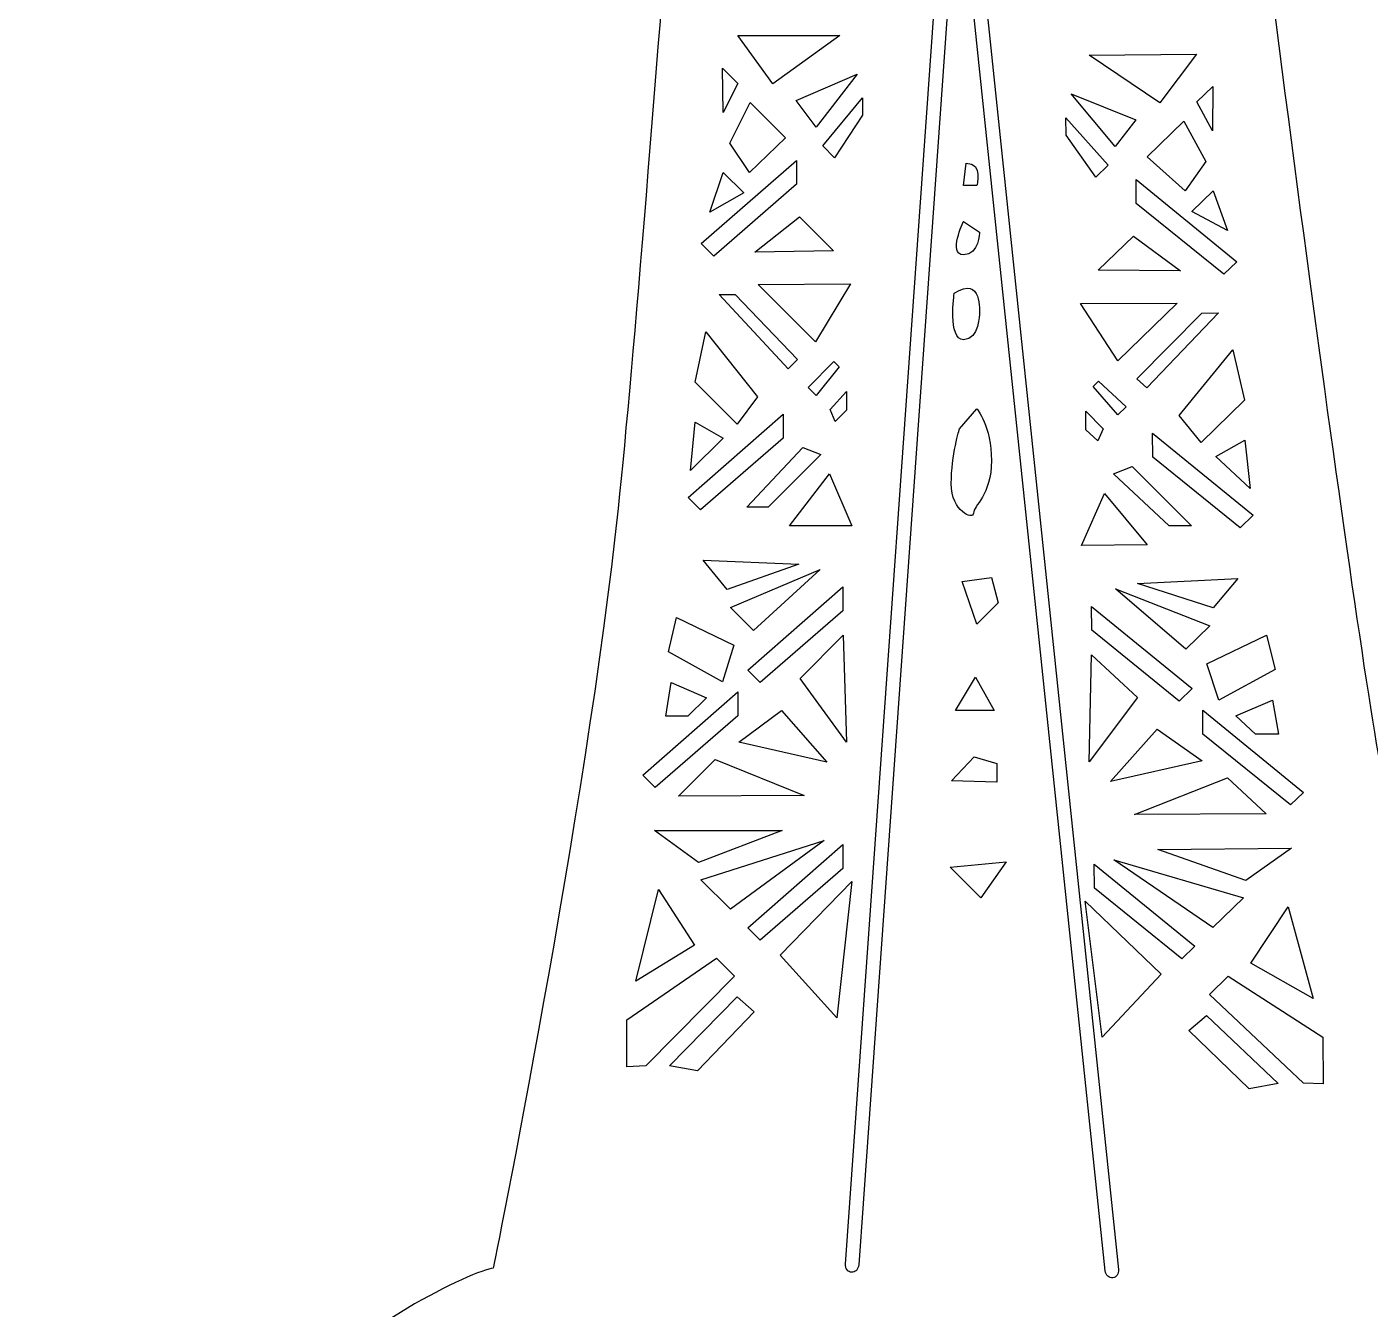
# Model space of a CAD drawing. Header units: centimetres. Extents: x -6.1 to 6.1, y -10.6 to 10.6.
# Drawn here: x -2.584 to 0.895, y -0.762 to 2.559 of the extents above; entities that cross this region are included whole.
import ezdxf

# ---------------------------------------------------------------- set-up
doc = ezdxf.new("R2010")
doc.units = ezdxf.units.CM
doc.header["$MEASUREMENT"] = 0
doc.layers.add('Camada 1', color=7, linetype='Continuous')

msp = doc.modelspace()

# ---------------------------------------------------------------- linework, layer by layer
at = {"layer": 'Camada 1'}
for points, knots in [([(-2.66994, -4.83354), (-2.66994, -4.83354), (-1.65844, -1.84026), (-1.65844, -1.84026), (-1.65844, -1.84026), (-1.65844, -1.84026), (-1.78896, -1.05574), (-1.78896, -0.94581), (-1.78896, -0.94581), (-1.78896, -0.83545), (-1.41756, -0.65667), (-1.37624, -0.65667), (-1.37624, -0.65667), (-1.37624, -0.65667), (-1.13539, 0.52689), (-1.05279, 1.3113), (-1.05279, 1.3113), (-0.97029, 2.09576), (-0.81885, 4.31123), (-0.75016, 4.98575), (-0.75016, 4.98575), (-0.68126, 5.66009), (-0.58503, 7.53842), (-0.58503, 7.64182), (-0.58503, 7.64182), (-0.58503, 7.74503), (-0.60564, 7.8896), (-0.68126, 7.96519), (-0.68126, 7.96519), (-0.75683, 8.04086), (-0.75683, 8.04782), (-0.75683, 8.30235), (-0.75683, 8.30235), (-0.75683, 8.55701), (-0.81205, 8.71515), (-0.70883, 8.81847), (-0.70883, 8.81847), (-0.60564, 8.92153), (-0.6743, 8.99053), (-0.6743, 8.99053), (-0.6743, 8.99053), (-0.6743, 8.99053), (-0.68126, 9.16243), (-0.5436, 9.21072), (-0.5436, 9.21072), (-0.40591, 9.25893), (-0.35784, 9.30698), (-0.32339, 9.34129), (-0.32339, 9.34129), (-0.28899, 9.37574), (-0.38543, 9.52393), (-0.30273, 9.52393), (-0.30273, 9.52393), (-0.30273, 9.52393), (-0.38544, 9.80248), (-0.25124, 9.83849), (-0.25124, 9.83849), (-0.25124, 9.83849), (-0.25122, 10.38564), (-0.25122, 10.38564), (-0.25122, 10.38564), (-0.25122, 10.38564), (-0.48866, 10.51965), (-0.35438, 10.56624), (-0.35438, 10.56624), (-0.22013, 10.61267), (-0.03442, 10.52486), (-0.11184, 10.44744), (-0.11184, 10.44744), (-0.1891, 10.37013), (-0.1891, 10.37013), (-0.1891, 10.22561), (-0.1891, 10.22561), (-0.1891, 10.08102), (-0.1891, 9.83331), (-0.1891, 9.83331), (-0.1891, 9.83331), (-0.1891, 9.83331), (0.0069, 9.7973), (-0.12732, 9.51348), (-0.12732, 9.51348), (-0.12732, 9.51348), (-0.00344, 9.53406), (-0.12732, 9.33798), (-0.12732, 9.33798), (-0.12732, 9.33798), (-0.11697, 9.2503), (0.02241, 9.20373), (0.02241, 9.20373), (0.16177, 9.15727), (0.28821, 9.13653), (0.28821, 9.03085), (0.28821, 9.03085), (0.28821, 8.92499), (0.1256, 8.87871), (0.1837, 8.82064), (0.1837, 8.82064), (0.24178, 8.76256), (0.34237, 8.73931), (0.34237, 8.44498), (0.34237, 8.44498), (0.34237, 8.15116), (0.34496, 8.03501), (0.28548, 7.97537), (0.28548, 7.97537), (0.22624, 7.91608), (0.18756, 7.84141), (0.18756, 7.71743), (0.18756, 7.71743), (0.18756, 7.59358), (0.28548, 6.6491), (0.28548, 6.31382), (0.28548, 6.31382), (0.28548, 5.9783), (0.37859, 4.83776), (0.50241, 3.77477), (0.50241, 3.77477), (0.62626, 2.71138), (0.86349, 0.92584), (0.93585, 0.56484), (0.93585, 0.56484), (1.00805, 0.20326), (1.14228, -0.52932), (1.14228, -0.52932), (1.14228, -0.52932), (1.14228, -0.52932), (1.56881, -0.67738), (1.56881, -0.76681), (1.56881, -0.76681), (1.56881, -0.85624), (1.63776, -0.92508), (1.63776, -0.92508), (1.63776, -0.92508), (1.63776, -0.92508), (1.61704, -0.95948), (1.57572, -1.1522), (1.57572, -1.1522), (1.53452, -1.34482), (1.43118, -1.7232), (1.43118, -1.7232), (1.43118, -1.7232), (1.43118, -1.7232), (2.45988, -4.63729), (2.59408, -4.77149), (2.59408, -4.77149), (2.59408, -4.77149), (3.21342, -4.71646), (3.21342, -4.77149), (3.21342, -4.77149), (3.21342, -4.82663), (3.22723, -5.28772), (3.22723, -5.28772), (3.22723, -5.28772), (3.22723, -5.28772), (3.29594, -5.36318), (3.29594, -5.50105), (3.29594, -5.50105), (3.29594, -5.6384), (3.18579, -5.56976), (3.18579, -5.74875), (3.18579, -5.74875), (3.18579, -5.92761), (3.36483, -6.21648), (3.59878, -6.55359), (3.59878, -6.55359), (3.83283, -6.89085), (5.0437, -8.63171), (5.0437, -8.63171), (5.0437, -8.63171), (5.0437, -8.63171), (6.06208, -10.01474), (6.06208, -10.01474), (6.06208, -10.01474), (6.06208, -10.01474), (4.38322, -10.44133), (4.38322, -10.44133), (4.38322, -10.44133), (4.38322, -10.44133), (3.00702, -10.23493), (3.00702, -10.23493), (3.00702, -10.23493), (3.00702, -10.23493), (2.1675, -8.67995), (1.72718, -8.37711), (1.72718, -8.37711), (1.28675, -8.0744), (0.63977, -7.68896), (-0.2133, -7.77164), (-0.2133, -7.77164), (-1.06663, -7.85416), (-2.09189, -8.43903), (-2.29144, -8.85881), (-2.29144, -8.85881), (-2.49091, -9.27841), (-2.9108, -9.97345), (-2.9108, -10.27629), (-2.9108, -10.27629), (-2.9108, -10.27629), (-3.88772, -10.57916), (-3.88772, -10.57916), (-3.88772, -10.57916), (-3.88772, -10.57916), (-6.06211, -9.99419), (-6.06211, -9.99419), (-6.06211, -9.99419), (-6.06211, -9.99419), (-4.10097, -7.39315), (-3.81217, -6.87711), (-3.81217, -6.87711), (-3.52303, -6.36093), (-3.25475, -6.10297), (-3.25475, -5.85521), (-3.25475, -5.85521), (-3.25475, -5.60743), (-3.36836, -5.59708), (-3.36836, -5.49408), (-3.36836, -5.49408), (-3.36836, -5.39073), (-3.28049, -5.48381), (-3.28049, -5.30302), (-3.28049, -5.30302), (-3.28049, -5.1222), (-3.17987, -4.96499), (-3.28049, -4.86445), (-3.28049, -4.86445), (-3.28049, -4.86445), (-2.66994, -4.83354), (-2.66994, -4.83354)], [0, 0, 0, 0, 0.0172414, 0.0172414, 0.0172414, 0.0172414, 0.0344828, 0.0344828, 0.0344828, 0.0344828, 0.0517241, 0.0517241, 0.0517241, 0.0517241, 0.0689655, 0.0689655, 0.0689655, 0.0689655, 0.0862069, 0.0862069, 0.0862069, 0.0862069, 0.1034483, 0.1034483, 0.1034483, 0.1034483, 0.1206897, 0.1206897, 0.1206897, 0.1206897, 0.137931, 0.137931, 0.137931, 0.137931, 0.1551724, 0.1551724, 0.1551724, 0.1551724, 0.1724138, 0.1724138, 0.1724138, 0.1724138, 0.1896552, 0.1896552, 0.1896552, 0.1896552, 0.2068966, 0.2068966, 0.2068966, 0.2068966, 0.2241379, 0.2241379, 0.2241379, 0.2241379, 0.2413793, 0.2413793, 0.2413793, 0.2413793, 0.2586207, 0.2586207, 0.2586207, 0.2586207, 0.2758621, 0.2758621, 0.2758621, 0.2758621, 0.2931034, 0.2931034, 0.2931034, 0.2931034, 0.3103448, 0.3103448, 0.3103448, 0.3103448, 0.3275862, 0.3275862, 0.3275862, 0.3275862, 0.3448276, 0.3448276, 0.3448276, 0.3448276, 0.362069, 0.362069, 0.362069, 0.362069, 0.3793103, 0.3793103, 0.3793103, 0.3793103, 0.3965517, 0.3965517, 0.3965517, 0.3965517, 0.4137931, 0.4137931, 0.4137931, 0.4137931, 0.4310345, 0.4310345, 0.4310345, 0.4310345, 0.4482759, 0.4482759, 0.4482759, 0.4482759, 0.4655172, 0.4655172, 0.4655172, 0.4655172, 0.4827586, 0.4827586, 0.4827586, 0.4827586, 0.5, 0.5, 0.5, 0.5, 0.5172414, 0.5172414, 0.5172414, 0.5172414, 0.5344828, 0.5344828, 0.5344828, 0.5344828, 0.5517241, 0.5517241, 0.5517241, 0.5517241, 0.5689655, 0.5689655, 0.5689655, 0.5689655, 0.5862069, 0.5862069, 0.5862069, 0.5862069, 0.6034483, 0.6034483, 0.6034483, 0.6034483, 0.6206897, 0.6206897, 0.6206897, 0.6206897, 0.637931, 0.637931, 0.637931, 0.637931, 0.6551724, 0.6551724, 0.6551724, 0.6551724, 0.6724138, 0.6724138, 0.6724138, 0.6724138, 0.6896552, 0.6896552, 0.6896552, 0.6896552, 0.7068966, 0.7068966, 0.7068966, 0.7068966, 0.7241379, 0.7241379, 0.7241379, 0.7241379, 0.7413793, 0.7413793, 0.7413793, 0.7413793, 0.7586207, 0.7586207, 0.7586207, 0.7586207, 0.7758621, 0.7758621, 0.7758621, 0.7758621, 0.7931034, 0.7931034, 0.7931034, 0.7931034, 0.8103448, 0.8103448, 0.8103448, 0.8103448, 0.8275862, 0.8275862, 0.8275862, 0.8275862, 0.8448276, 0.8448276, 0.8448276, 0.8448276, 0.862069, 0.862069, 0.862069, 0.862069, 0.8793103, 0.8793103, 0.8793103, 0.8793103, 0.8965517, 0.8965517, 0.8965517, 0.8965517, 0.9137931, 0.9137931, 0.9137931, 0.9137931, 0.9310345, 0.9310345, 0.9310345, 0.9310345, 0.9482759, 0.9482759, 0.9482759, 0.9482759, 0.9655172, 0.9655172, 0.9655172, 0.9655172, 1, 1, 1, 1]), ([(-0.16589, 3.08015), (-0.16525, 3.09118), (-0.17227, 3.10079), (-0.18174, 3.10158), (-0.18174, 3.10158), (-0.18174, 3.10158), (-0.18174, 3.10158), (-0.18174, 3.10158), (-0.18174, 3.10158), (-0.19121, 3.10219), (-0.19947, 3.09362), (-0.20031, 3.08256), (-0.20031, 3.08256), (-0.20031, 3.08256), (-0.46397, -0.64566), (-0.46397, -0.64566), (-0.46397, -0.64566), (-0.46466, -0.65688), (-0.45762, -0.66638), (-0.44831, -0.66709), (-0.44831, -0.66709), (-0.44831, -0.66709), (-0.44831, -0.66709), (-0.44831, -0.66709), (-0.44831, -0.66709), (-0.43886, -0.66773), (-0.43034, -0.65931), (-0.42963, -0.64809), (-0.42963, -0.64809), (-0.42963, -0.64809), (-0.16589, 3.08015), (-0.16589, 3.08015)], [0, 0, 0, 0, 0.1111111, 0.1111111, 0.1111111, 0.1111111, 0.2222222, 0.2222222, 0.2222222, 0.2222222, 0.3333333, 0.3333333, 0.3333333, 0.3333333, 0.4444444, 0.4444444, 0.4444444, 0.4444444, 0.5555556, 0.5555556, 0.5555556, 0.5555556, 0.6666667, 0.6666667, 0.6666667, 0.6666667, 0.7777778, 0.7777778, 0.7777778, 0.7777778, 1, 1, 1, 1]), ([(-0.14563, 3.05774), (-0.14674, 3.06875), (-0.15539, 3.077), (-0.16489, 3.076), (-0.16489, 3.076), (-0.16489, 3.076), (-0.16489, 3.076), (-0.16489, 3.076), (-0.16489, 3.076), (-0.1742, 3.07497), (-0.18114, 3.0652), (-0.17989, 3.05409), (-0.17989, 3.05409), (-0.17989, 3.05409), (0.20878, -0.66331), (0.20878, -0.66331), (0.20878, -0.66331), (0.21002, -0.67434), (0.21857, -0.68255), (0.22812, -0.68151), (0.22812, -0.68151), (0.22812, -0.68151), (0.22812, -0.68151), (0.22812, -0.68151), (0.22812, -0.68151), (0.23741, -0.68053), (0.24413, -0.6709), (0.24307, -0.65979), (0.24307, -0.65979), (0.24307, -0.65979), (-0.14563, 3.05774), (-0.14563, 3.05774)], [0, 0, 0, 0, 0.1111111, 0.1111111, 0.1111111, 0.1111111, 0.2222222, 0.2222222, 0.2222222, 0.2222222, 0.3333333, 0.3333333, 0.3333333, 0.3333333, 0.4444444, 0.4444444, 0.4444444, 0.4444444, 0.5555556, 0.5555556, 0.5555556, 0.5555556, 0.6666667, 0.6666667, 0.6666667, 0.6666667, 0.7777778, 0.7777778, 0.7777778, 0.7777778, 1, 1, 1, 1]), ([(-0.47826, 2.53608), (-0.47826, 2.53608), (-0.74306, 2.53608), (-0.74306, 2.53608), (-0.74306, 2.53608), (-0.74306, 2.53608), (-0.65188, 2.41067), (-0.65188, 2.41067), (-0.65188, 2.41067), (-0.65188, 2.41067), (-0.47826, 2.53608), (-0.47826, 2.53608)], [0, 0, 0, 0, 0.25, 0.25, 0.25, 0.25, 0.5, 0.5, 0.5, 0.5, 1, 1, 1, 1]), ([(0.35041, 2.36172), (0.35041, 2.36172), (0.44481, 2.48814), (0.44481, 2.48814), (0.44481, 2.48814), (0.44481, 2.48814), (0.16671, 2.48541), (0.16671, 2.48541), (0.16671, 2.48541), (0.16671, 2.48541), (0.35041, 2.36172), (0.35041, 2.36172)], [0, 0, 0, 0, 0.25, 0.25, 0.25, 0.25, 0.5, 0.5, 0.5, 0.5, 1, 1, 1, 1]), ([(-0.78094, 2.33651), (-0.78094, 2.33651), (-0.74303, 2.41234), (-0.74303, 2.41234), (-0.74303, 2.41234), (-0.74303, 2.41234), (-0.78266, 2.45187), (-0.78266, 2.45187), (-0.78266, 2.45187), (-0.78266, 2.45187), (-0.78094, 2.33651), (-0.78094, 2.33651)], [0, 0, 0, 0, 0.25, 0.25, 0.25, 0.25, 0.5, 0.5, 0.5, 0.5, 1, 1, 1, 1]), ([(-0.43344, 2.43644), (-0.43344, 2.43644), (-0.59179, 2.36752), (-0.59179, 2.36752), (-0.59179, 2.36752), (-0.59179, 2.36752), (-0.54017, 2.29865), (-0.54017, 2.29865), (-0.54017, 2.29865), (-0.54017, 2.29865), (-0.43344, 2.43644), (-0.43344, 2.43644)], [0, 0, 0, 0, 0.25, 0.25, 0.25, 0.25, 0.5, 0.5, 0.5, 0.5, 1, 1, 1, 1]), ([(0.4872, 2.40448), (0.4872, 2.40448), (0.44603, 2.36445), (0.44603, 2.36445), (0.44603, 2.36445), (0.44603, 2.36445), (0.48656, 2.28904), (0.48656, 2.28904), (0.48656, 2.28904), (0.48656, 2.28904), (0.4872, 2.40448), (0.4872, 2.40448)], [0, 0, 0, 0, 0.25, 0.25, 0.25, 0.25, 0.5, 0.5, 0.5, 0.5, 1, 1, 1, 1]), ([(-0.52284, 2.25057), (-0.52284, 2.25057), (-0.49202, 2.21956), (-0.49202, 2.21956), (-0.49202, 2.21956), (-0.49202, 2.21956), (-0.41971, 2.32971), (-0.41971, 2.32971), (-0.41971, 2.32971), (-0.41971, 2.32971), (-0.41971, 2.3745), (-0.41971, 2.3745), (-0.41971, 2.3745), (-0.41971, 2.3745), (-0.52284, 2.25057), (-0.52284, 2.25057)], [0, 0, 0, 0, 0.2, 0.2, 0.2, 0.2, 0.4, 0.4, 0.4, 0.4, 0.6, 0.6, 0.6, 0.6, 1, 1, 1, 1]), ([(0.23413, 2.24872), (0.23413, 2.24872), (0.28771, 2.31791), (0.28771, 2.31791), (0.28771, 2.31791), (0.28771, 2.31791), (0.12078, 2.38511), (0.12078, 2.38511), (0.12078, 2.38511), (0.12078, 2.38511), (0.23413, 2.24872), (0.23413, 2.24872)], [0, 0, 0, 0, 0.25, 0.25, 0.25, 0.25, 0.5, 0.5, 0.5, 0.5, 1, 1, 1, 1]), ([(-0.71218, 2.18186), (-0.71218, 2.18186), (-0.61918, 2.2711), (-0.61918, 2.2711), (-0.61918, 2.2711), (-0.61918, 2.2711), (-0.71059, 2.36238), (-0.71059, 2.36238), (-0.71059, 2.36238), (-0.71059, 2.36238), (-0.76372, 2.25731), (-0.76372, 2.25731), (-0.76372, 2.25731), (-0.76372, 2.25731), (-0.71218, 2.18186), (-0.71218, 2.18186)], [0, 0, 0, 0, 0.2, 0.2, 0.2, 0.2, 0.4, 0.4, 0.4, 0.4, 0.6, 0.6, 0.6, 0.6, 1, 1, 1, 1]), ([(0.10697, 2.32304), (0.10697, 2.32304), (0.10753, 2.27822), (0.10753, 2.27822), (0.10753, 2.27822), (0.10753, 2.27822), (0.18447, 2.16911), (0.18447, 2.16911), (0.18447, 2.16911), (0.18447, 2.16911), (0.21656, 2.20044), (0.21656, 2.20044), (0.21656, 2.20044), (0.21656, 2.20044), (0.10697, 2.32304), (0.10697, 2.32304)], [0, 0, 0, 0, 0.2, 0.2, 0.2, 0.2, 0.4, 0.4, 0.4, 0.4, 0.6, 0.6, 0.6, 0.6, 1, 1, 1, 1]), ([(0.46929, 2.20975), (0.46929, 2.20975), (0.41233, 2.31405), (0.41233, 2.31405), (0.41233, 2.31405), (0.41233, 2.31405), (0.31748, 2.222), (0.31748, 2.222), (0.31748, 2.222), (0.31748, 2.222), (0.41588, 2.13358), (0.41588, 2.13358), (0.41588, 2.13358), (0.41588, 2.13358), (0.46929, 2.20975), (0.46929, 2.20975)], [0, 0, 0, 0, 0.2, 0.2, 0.2, 0.2, 0.4, 0.4, 0.4, 0.4, 0.6, 0.6, 0.6, 0.6, 1, 1, 1, 1]), ([(-0.59092, 2.15085), (-0.59092, 2.15085), (-0.59092, 2.21274), (-0.59092, 2.21274), (-0.59092, 2.21274), (-0.59092, 2.21274), (-0.83722, 1.99724), (-0.83722, 1.99724), (-0.83722, 1.99724), (-0.83722, 1.99724), (-0.8051, 1.96512), (-0.8051, 1.96512), (-0.8051, 1.96512), (-0.8051, 1.96512), (-0.59092, 2.15085), (-0.59092, 2.15085)], [0, 0, 0, 0, 0.2, 0.2, 0.2, 0.2, 0.4, 0.4, 0.4, 0.4, 0.6, 0.6, 0.6, 0.6, 1, 1, 1, 1]), ([(-0.15142, 2.20575), (-0.15142, 2.20575), (-0.15835, 2.14733), (-0.15835, 2.14733), (-0.15835, 2.14733), (-0.15835, 2.14733), (-0.12385, 2.14733), (-0.12385, 2.14733), (-0.12385, 2.14733), (-0.12385, 2.14736), (-0.10673, 2.20575), (-0.15142, 2.20575)], [0, 0, 0, 0, 0.25, 0.25, 0.25, 0.25, 0.5, 0.5, 0.5, 0.5, 1, 1, 1, 1]), ([(-0.81539, 2.07846), (-0.81539, 2.07846), (-0.72755, 2.12839), (-0.72755, 2.12839), (-0.72755, 2.12839), (-0.72755, 2.12839), (-0.78097, 2.18186), (-0.78097, 2.18186), (-0.78097, 2.18186), (-0.78097, 2.18186), (-0.81539, 2.07846), (-0.81539, 2.07846)], [0, 0, 0, 0, 0.25, 0.25, 0.25, 0.25, 0.5, 0.5, 0.5, 0.5, 1, 1, 1, 1]), ([(0.51567, 1.91788), (0.51567, 1.91788), (0.54911, 1.95027), (0.54911, 1.95027), (0.54911, 1.95027), (0.54911, 1.95027), (0.28839, 2.16331), (0.28839, 2.16331), (0.28839, 2.16331), (0.28839, 2.16331), (0.28897, 2.10119), (0.28897, 2.10119), (0.28897, 2.10119), (0.28897, 2.10119), (0.51567, 1.91788), (0.51567, 1.91788)], [0, 0, 0, 0, 0.2, 0.2, 0.2, 0.2, 0.4, 0.4, 0.4, 0.4, 0.6, 0.6, 0.6, 0.6, 1, 1, 1, 1]), ([(0.48805, 2.13423), (0.48805, 2.13423), (0.43257, 2.08033), (0.43257, 2.08033), (0.43257, 2.08033), (0.43257, 2.08033), (0.52525, 2.03138), (0.52525, 2.03138), (0.52525, 2.03138), (0.52525, 2.03138), (0.48805, 2.13423), (0.48805, 2.13423)], [0, 0, 0, 0, 0.25, 0.25, 0.25, 0.25, 0.5, 0.5, 0.5, 0.5, 1, 1, 1, 1]), ([(-0.69839, 1.97543), (-0.69839, 1.97543), (-0.49532, 1.97874), (-0.49532, 1.97874), (-0.49532, 1.97874), (-0.49532, 1.97874), (-0.58321, 2.0664), (-0.58321, 2.0664), (-0.58321, 2.0664), (-0.58321, 2.0664), (-0.69839, 1.97543), (-0.69839, 1.97543)], [0, 0, 0, 0, 0.25, 0.25, 0.25, 0.25, 0.5, 0.5, 0.5, 0.5, 1, 1, 1, 1]), ([(-0.15835, 2.05433), (-0.15835, 2.05433), (-0.19949, 1.9685), (-0.15835, 1.9685), (-0.15835, 1.9685), (-0.117, 1.9685), (-0.117, 2.02668), (-0.117, 2.02668), (-0.117, 2.02668), (-0.117, 2.02668), (-0.15835, 2.05433), (-0.15835, 2.05433)], [0, 0, 0, 0, 0.25, 0.25, 0.25, 0.25, 0.5, 0.5, 0.5, 0.5, 1, 1, 1, 1]), ([(0.28173, 2.01694), (0.28173, 2.01694), (0.19063, 1.92817), (0.19063, 1.92817), (0.19063, 1.92817), (0.19063, 1.92817), (0.40354, 1.92701), (0.40354, 1.92701), (0.40354, 1.92701), (0.40354, 1.92701), (0.28173, 2.01694), (0.28173, 2.01694)], [0, 0, 0, 0, 0.25, 0.25, 0.25, 0.25, 0.5, 0.5, 0.5, 0.5, 1, 1, 1, 1]), ([(-0.18225, 1.86862), (-0.18225, 1.86862), (-0.19947, 1.74818), (-0.15836, 1.74818), (-0.15836, 1.74818), (-0.11701, 1.74818), (-0.11701, 1.81692), (-0.11701, 1.81692), (-0.11701, 1.81692), (-0.11701, 1.81692), (-0.10956, 1.91788), (-0.18225, 1.86862)], [0, 0, 0, 0, 0.25, 0.25, 0.25, 0.25, 0.5, 0.5, 0.5, 0.5, 1, 1, 1, 1]), ([(-0.45074, 1.89278), (-0.45074, 1.89278), (-0.68979, 1.89103), (-0.68979, 1.89103), (-0.68979, 1.89103), (-0.68979, 1.89103), (-0.54183, 1.74321), (-0.54183, 1.74321), (-0.54183, 1.74321), (-0.54183, 1.74321), (-0.45074, 1.89278), (-0.45074, 1.89278)], [0, 0, 0, 0, 0.25, 0.25, 0.25, 0.25, 0.5, 0.5, 0.5, 0.5, 1, 1, 1, 1]), ([(-0.58833, 1.69672), (-0.58833, 1.69672), (-0.74994, 1.86515), (-0.74994, 1.86515), (-0.74994, 1.86515), (-0.74994, 1.86515), (-0.79129, 1.86515), (-0.79129, 1.86515), (-0.79129, 1.86515), (-0.79129, 1.86515), (-0.61248, 1.67256), (-0.61248, 1.67256), (-0.61248, 1.67256), (-0.61248, 1.67256), (-0.58833, 1.69672), (-0.58833, 1.69672)], [0, 0, 0, 0, 0.2, 0.2, 0.2, 0.2, 0.4, 0.4, 0.4, 0.4, 0.6, 0.6, 0.6, 0.6, 1, 1, 1, 1]), ([(0.24156, 1.69325), (0.24156, 1.69325), (0.39539, 1.84258), (0.39539, 1.84258), (0.39539, 1.84258), (0.39539, 1.84258), (0.14433, 1.84176), (0.14433, 1.84176), (0.14433, 1.84176), (0.14433, 1.84176), (0.24156, 1.69325), (0.24156, 1.69325)], [0, 0, 0, 0, 0.25, 0.25, 0.25, 0.25, 0.5, 0.5, 0.5, 0.5, 1, 1, 1, 1]), ([(0.31628, 1.62332), (0.31628, 1.62332), (0.5022, 1.818), (0.5022, 1.818), (0.5022, 1.818), (0.5022, 1.818), (0.4587, 1.8175), (0.4587, 1.8175), (0.4587, 1.8175), (0.4587, 1.8175), (0.29085, 1.64713), (0.29085, 1.64713), (0.29085, 1.64713), (0.29085, 1.64713), (0.31628, 1.62332), (0.31628, 1.62332)], [0, 0, 0, 0, 0.2, 0.2, 0.2, 0.2, 0.4, 0.4, 0.4, 0.4, 0.6, 0.6, 0.6, 0.6, 1, 1, 1, 1]), ([(-0.69154, 1.60015), (-0.69154, 1.60015), (-0.82576, 1.7689), (-0.82576, 1.7689), (-0.82576, 1.7689), (-0.82576, 1.7689), (-0.85312, 1.63812), (-0.85312, 1.63812), (-0.85312, 1.63812), (-0.85312, 1.63812), (-0.74477, 1.52972), (-0.74477, 1.52972), (-0.74477, 1.52972), (-0.74477, 1.52972), (-0.69154, 1.60015), (-0.69154, 1.60015)], [0, 0, 0, 0, 0.2, 0.2, 0.2, 0.2, 0.4, 0.4, 0.4, 0.4, 0.6, 0.6, 0.6, 0.6, 1, 1, 1, 1]), ([(0.45675, 1.48204), (0.45675, 1.48204), (0.56944, 1.59152), (0.56944, 1.59152), (0.56944, 1.59152), (0.56944, 1.59152), (0.53922, 1.72177), (0.53922, 1.72177), (0.53922, 1.72177), (0.53922, 1.72177), (0.40018, 1.55199), (0.40018, 1.55199), (0.40018, 1.55199), (0.40018, 1.55199), (0.45675, 1.48204), (0.45675, 1.48204)], [0, 0, 0, 0, 0.2, 0.2, 0.2, 0.2, 0.4, 0.4, 0.4, 0.4, 0.6, 0.6, 0.6, 0.6, 1, 1, 1, 1]), ([(-0.47998, 1.67772), (-0.47998, 1.67772), (-0.49376, 1.69158), (-0.49376, 1.69158), (-0.49376, 1.69158), (-0.49376, 1.69158), (-0.56075, 1.62438), (-0.56075, 1.62438), (-0.56075, 1.62438), (-0.56075, 1.62438), (-0.54014, 1.60358), (-0.54014, 1.60358), (-0.54014, 1.60358), (-0.54014, 1.60358), (-0.47998, 1.67772), (-0.47998, 1.67772)], [0, 0, 0, 0, 0.2, 0.2, 0.2, 0.2, 0.4, 0.4, 0.4, 0.4, 0.6, 0.6, 0.6, 0.6, 1, 1, 1, 1]), ([(0.24111, 1.55374), (0.24111, 1.55374), (0.2627, 1.5747), (0.2627, 1.5747), (0.2627, 1.5747), (0.2627, 1.5747), (0.19155, 1.64077), (0.19155, 1.64077), (0.19155, 1.64077), (0.19155, 1.64077), (0.17726, 1.62699), (0.17726, 1.62699), (0.17726, 1.62699), (0.17726, 1.62699), (0.24111, 1.55374), (0.24111, 1.55374)], [0, 0, 0, 0, 0.2, 0.2, 0.2, 0.2, 0.4, 0.4, 0.4, 0.4, 0.6, 0.6, 0.6, 0.6, 1, 1, 1, 1]), ([(-0.4903, 1.53665), (-0.4903, 1.53665), (-0.46101, 1.56599), (-0.46101, 1.56599), (-0.46101, 1.56599), (-0.46101, 1.56599), (-0.46101, 1.61396), (-0.46101, 1.61396), (-0.46101, 1.61396), (-0.46101, 1.61396), (-0.504, 1.56768), (-0.504, 1.56768), (-0.504, 1.56768), (-0.504, 1.56768), (-0.4903, 1.53665), (-0.4903, 1.53665)], [0, 0, 0, 0, 0.2, 0.2, 0.2, 0.2, 0.4, 0.4, 0.4, 0.4, 0.6, 0.6, 0.6, 0.6, 1, 1, 1, 1]), ([(-0.19005, 1.37586), (-0.19005, 1.30283), (-0.13248, 1.28048), (-0.13248, 1.29916), (-0.13248, 1.29916), (-0.13248, 1.31824), (-0.08591, 1.34573), (-0.08591, 1.43518), (-0.08591, 1.43518), (-0.08591, 1.52456), (-0.12382, 1.56943), (-0.12382, 1.56943), (-0.12382, 1.56943), (-0.12382, 1.56943), (-0.16851, 1.51789), (-0.16851, 1.51789), (-0.16851, 1.51789), (-0.16854, 1.51789), (-0.19005, 1.44891), (-0.19005, 1.37586)], [0, 0, 0, 0, 0.1666667, 0.1666667, 0.1666667, 0.1666667, 0.3333333, 0.3333333, 0.3333333, 0.3333333, 0.5, 0.5, 0.5, 0.5, 0.6666667, 0.6666667, 0.6666667, 0.6666667, 1, 1, 1, 1]), ([(-0.62526, 1.49373), (-0.62526, 1.49373), (-0.62526, 1.55554), (-0.62526, 1.55554), (-0.62526, 1.55554), (-0.62526, 1.55554), (-0.87169, 1.34001), (-0.87169, 1.34001), (-0.87169, 1.34001), (-0.87169, 1.34001), (-0.83954, 1.30786), (-0.83954, 1.30786), (-0.83954, 1.30786), (-0.83954, 1.30786), (-0.62526, 1.49373), (-0.62526, 1.49373)], [0, 0, 0, 0, 0.2, 0.2, 0.2, 0.2, 0.4, 0.4, 0.4, 0.4, 0.6, 0.6, 0.6, 0.6, 1, 1, 1, 1]), ([(-0.85312, 1.53498), (-0.85312, 1.53498), (-0.86526, 1.40936), (-0.86526, 1.40936), (-0.86526, 1.40936), (-0.86526, 1.40936), (-0.78096, 1.49371), (-0.78096, 1.49371), (-0.78096, 1.49371), (-0.78096, 1.49371), (-0.85312, 1.53498), (-0.85312, 1.53498)], [0, 0, 0, 0, 0.25, 0.25, 0.25, 0.25, 0.5, 0.5, 0.5, 0.5, 1, 1, 1, 1]), ([(0.20365, 1.5172), (0.20365, 1.5172), (0.15809, 1.56332), (0.15809, 1.56332), (0.15809, 1.56332), (0.15809, 1.56332), (0.15849, 1.51509), (0.15849, 1.51509), (0.15849, 1.51509), (0.15849, 1.51509), (0.18947, 1.48622), (0.18947, 1.48622), (0.18947, 1.48622), (0.18947, 1.48622), (0.20365, 1.5172), (0.20365, 1.5172)], [0, 0, 0, 0, 0.2, 0.2, 0.2, 0.2, 0.4, 0.4, 0.4, 0.4, 0.6, 0.6, 0.6, 0.6, 1, 1, 1, 1]), ([(0.5584, 1.26124), (0.5584, 1.26124), (0.59203, 1.29357), (0.59203, 1.29357), (0.59203, 1.29357), (0.59203, 1.29357), (0.3312, 1.50648), (0.3312, 1.50648), (0.3312, 1.50648), (0.3312, 1.50648), (0.33173, 1.44444), (0.33173, 1.44444), (0.33173, 1.44444), (0.33173, 1.44444), (0.5584, 1.26124), (0.5584, 1.26124)], [0, 0, 0, 0, 0.2, 0.2, 0.2, 0.2, 0.4, 0.4, 0.4, 0.4, 0.6, 0.6, 0.6, 0.6, 1, 1, 1, 1]), ([(-0.5746, 1.46957), (-0.5746, 1.46957), (-0.71912, 1.31482), (-0.71912, 1.31482), (-0.71912, 1.31482), (-0.71912, 1.31482), (-0.664, 1.31482), (-0.664, 1.31482), (-0.664, 1.31482), (-0.664, 1.31482), (-0.52803, 1.45074), (-0.52803, 1.45074), (-0.52803, 1.45074), (-0.52803, 1.45074), (-0.5746, 1.46957), (-0.5746, 1.46957)], [0, 0, 0, 0, 0.2, 0.2, 0.2, 0.2, 0.4, 0.4, 0.4, 0.4, 0.6, 0.6, 0.6, 0.6, 1, 1, 1, 1]), ([(0.49517, 1.44621), (0.49517, 1.44621), (0.58433, 1.36281), (0.58433, 1.36281), (0.58433, 1.36281), (0.58433, 1.36281), (0.57047, 1.4882), (0.57047, 1.4882), (0.57047, 1.4882), (0.57047, 1.4882), (0.49517, 1.44621), (0.49517, 1.44621)], [0, 0, 0, 0, 0.25, 0.25, 0.25, 0.25, 0.5, 0.5, 0.5, 0.5, 1, 1, 1, 1]), ([(-0.50562, 1.4007), (-0.50562, 1.4007), (-0.60897, 1.26666), (-0.60897, 1.26666), (-0.60897, 1.26666), (-0.60897, 1.26666), (-0.44725, 1.26667), (-0.44725, 1.26667), (-0.44725, 1.26667), (-0.44725, 1.26667), (-0.50562, 1.4007), (-0.50562, 1.4007)], [0, 0, 0, 0, 0.25, 0.25, 0.25, 0.25, 0.5, 0.5, 0.5, 0.5, 1, 1, 1, 1]), ([(0.23021, 1.40057), (0.23021, 1.40057), (0.3742, 1.26608), (0.3742, 1.26608), (0.3742, 1.26608), (0.3742, 1.26608), (0.43193, 1.26666), (0.43193, 1.26666), (0.43193, 1.26666), (0.43193, 1.26666), (0.27871, 1.41993), (0.27871, 1.41993), (0.27871, 1.41993), (0.27871, 1.41993), (0.23021, 1.40057), (0.23021, 1.40057)], [0, 0, 0, 0, 0.2, 0.2, 0.2, 0.2, 0.4, 0.4, 0.4, 0.4, 0.6, 0.6, 0.6, 0.6, 1, 1, 1, 1]), ([(0.14719, 1.21573), (0.14719, 1.21573), (0.31687, 1.2174), (0.31687, 1.2174), (0.31687, 1.2174), (0.31687, 1.2174), (0.20707, 1.35041), (0.20707, 1.35041), (0.20707, 1.35041), (0.20707, 1.35041), (0.14719, 1.21573), (0.14719, 1.21573)], [0, 0, 0, 0, 0.25, 0.25, 0.25, 0.25, 0.5, 0.5, 0.5, 0.5, 1, 1, 1, 1]), ([(-0.83267, 1.17708), (-0.83267, 1.17708), (-0.77063, 1.10144), (-0.77063, 1.10144), (-0.77063, 1.10144), (-0.77063, 1.10144), (-0.585, 1.16679), (-0.585, 1.16679), (-0.585, 1.16679), (-0.585, 1.16679), (-0.83267, 1.17708), (-0.83267, 1.17708)], [0, 0, 0, 0, 0.25, 0.25, 0.25, 0.25, 0.5, 0.5, 0.5, 0.5, 1, 1, 1, 1]), ([(-0.52978, 1.153), (-0.52978, 1.153), (-0.76203, 1.0551), (-0.76203, 1.0551), (-0.76203, 1.0551), (-0.76203, 1.0551), (-0.70186, 0.99483), (-0.70186, 0.99483), (-0.70186, 0.99483), (-0.70186, 0.99483), (-0.52978, 1.153), (-0.52978, 1.153)], [0, 0, 0, 0, 0.25, 0.25, 0.25, 0.25, 0.5, 0.5, 0.5, 0.5, 1, 1, 1, 1]), ([(-0.16171, 1.12199), (-0.16171, 1.12199), (-0.12382, 1.012), (-0.12382, 1.012), (-0.12382, 1.012), (-0.12382, 1.012), (-0.06876, 1.06714), (-0.06876, 1.06714), (-0.06876, 1.06714), (-0.06876, 1.06714), (-0.08591, 1.13225), (-0.08591, 1.13225), (-0.08591, 1.13225), (-0.08591, 1.13225), (-0.16171, 1.12199), (-0.16171, 1.12199)], [0, 0, 0, 0, 0.2, 0.2, 0.2, 0.2, 0.4, 0.4, 0.4, 0.4, 0.6, 0.6, 0.6, 0.6, 1, 1, 1, 1]), ([(0.29255, 1.11734), (0.29255, 1.11734), (0.48829, 1.05389), (0.48829, 1.05389), (0.48829, 1.05389), (0.48829, 1.05389), (0.55248, 1.13014), (0.55248, 1.13014), (0.55248, 1.13014), (0.55248, 1.13014), (0.29255, 1.11734), (0.29255, 1.11734)], [0, 0, 0, 0, 0.25, 0.25, 0.25, 0.25, 0.5, 0.5, 0.5, 0.5, 1, 1, 1, 1]), ([(-0.47054, 1.04653), (-0.47054, 1.04653), (-0.47054, 1.10826), (-0.47054, 1.10826), (-0.47054, 1.10826), (-0.47054, 1.10826), (-0.71681, 0.89289), (-0.71681, 0.89289), (-0.71681, 0.89289), (-0.71681, 0.89289), (-0.68466, 0.86056), (-0.68466, 0.86056), (-0.68466, 0.86056), (-0.68466, 0.86056), (-0.47054, 1.04653), (-0.47054, 1.04653)], [0, 0, 0, 0, 0.2, 0.2, 0.2, 0.2, 0.4, 0.4, 0.4, 0.4, 0.6, 0.6, 0.6, 0.6, 1, 1, 1, 1]), ([(0.41709, 0.9466), (0.41709, 0.9466), (0.47972, 1.00735), (0.47972, 1.00735), (0.47972, 1.00735), (0.47972, 1.00735), (0.23503, 1.103), (0.23503, 1.103), (0.23503, 1.103), (0.23503, 1.103), (0.41709, 0.9466), (0.41709, 0.9466)], [0, 0, 0, 0, 0.25, 0.25, 0.25, 0.25, 0.5, 0.5, 0.5, 0.5, 1, 1, 1, 1]), ([(0.40034, 0.81222), (0.40034, 0.81222), (0.43397, 0.84474), (0.43397, 0.84474), (0.43397, 0.84474), (0.43397, 0.84474), (0.17317, 1.05747), (0.17317, 1.05747), (0.17317, 1.05747), (0.17317, 1.05747), (0.17386, 0.99566), (0.17386, 0.99566), (0.17386, 0.99566), (0.17386, 0.99566), (0.40034, 0.81222), (0.40034, 0.81222)], [0, 0, 0, 0, 0.2, 0.2, 0.2, 0.2, 0.4, 0.4, 0.4, 0.4, 0.6, 0.6, 0.6, 0.6, 1, 1, 1, 1]), ([(-0.75343, 0.95689), (-0.75343, 0.95689), (-0.90141, 1.02923), (-0.90141, 1.02923), (-0.90141, 1.02923), (-0.90141, 1.02923), (-0.92207, 0.93969), (-0.92207, 0.93969), (-0.92207, 0.93969), (-0.92207, 0.93969), (-0.78269, 0.86233), (-0.78269, 0.86233), (-0.78269, 0.86233), (-0.78269, 0.86233), (-0.75343, 0.95689), (-0.75343, 0.95689)], [0, 0, 0, 0, 0.2, 0.2, 0.2, 0.2, 0.4, 0.4, 0.4, 0.4, 0.6, 0.6, 0.6, 0.6, 1, 1, 1, 1]), ([(-0.46958, 0.98274), (-0.46958, 0.98274), (-0.58145, 0.87095), (-0.58145, 0.87095), (-0.58145, 0.87095), (-0.58145, 0.87095), (-0.46101, 0.70572), (-0.46101, 0.70572), (-0.46101, 0.70572), (-0.46101, 0.70572), (-0.46958, 0.98274), (-0.46958, 0.98274)], [0, 0, 0, 0, 0.25, 0.25, 0.25, 0.25, 0.5, 0.5, 0.5, 0.5, 1, 1, 1, 1]), ([(0.50326, 0.81486), (0.50326, 0.81486), (0.64881, 0.89386), (0.64881, 0.89386), (0.64881, 0.89386), (0.64881, 0.89386), (0.62624, 0.98308), (0.62624, 0.98308), (0.62624, 0.98308), (0.62624, 0.98308), (0.4717, 0.90926), (0.4717, 0.90926), (0.4717, 0.90926), (0.4717, 0.90926), (0.50326, 0.81486), (0.50326, 0.81486)], [0, 0, 0, 0, 0.2, 0.2, 0.2, 0.2, 0.4, 0.4, 0.4, 0.4, 0.6, 0.6, 0.6, 0.6, 1, 1, 1, 1]), ([(0.16738, 0.65513), (0.16738, 0.65513), (0.292, 0.82155), (0.292, 0.82155), (0.292, 0.82155), (0.292, 0.82155), (0.17349, 0.93209), (0.17349, 0.93209), (0.17349, 0.93209), (0.17349, 0.93209), (0.16738, 0.65513), (0.16738, 0.65513)], [0, 0, 0, 0, 0.25, 0.25, 0.25, 0.25, 0.5, 0.5, 0.5, 0.5, 1, 1, 1, 1]), ([(-0.12732, 0.87437), (-0.12732, 0.87437), (-0.17883, 0.78843), (-0.17883, 0.78843), (-0.17883, 0.78843), (-0.17883, 0.78843), (-0.07911, 0.78843), (-0.07911, 0.78843), (-0.07911, 0.78843), (-0.07911, 0.78843), (-0.12732, 0.87437), (-0.12732, 0.87437)], [0, 0, 0, 0, 0.25, 0.25, 0.25, 0.25, 0.5, 0.5, 0.5, 0.5, 1, 1, 1, 1]), ([(-0.74239, 0.77457), (-0.74239, 0.77457), (-0.74239, 0.83646), (-0.74239, 0.83646), (-0.74239, 0.83646), (-0.74239, 0.83646), (-0.9888, 0.62093), (-0.9888, 0.62093), (-0.9888, 0.62093), (-0.9888, 0.62093), (-0.95647, 0.58889), (-0.95647, 0.58889), (-0.95647, 0.58889), (-0.95647, 0.58889), (-0.74239, 0.77457), (-0.74239, 0.77457)], [0, 0, 0, 0, 0.2, 0.2, 0.2, 0.2, 0.4, 0.4, 0.4, 0.4, 0.6, 0.6, 0.6, 0.6, 1, 1, 1, 1]), ([(-0.91519, 0.86058), (-0.91519, 0.86058), (-0.92897, 0.7729), (-0.92897, 0.7729), (-0.92897, 0.7729), (-0.92897, 0.7729), (-0.87212, 0.7729), (-0.87212, 0.7729), (-0.87212, 0.7729), (-0.87212, 0.7729), (-0.82407, 0.82121), (-0.82407, 0.82121), (-0.82407, 0.82121), (-0.82407, 0.82121), (-0.91519, 0.86058), (-0.91519, 0.86058)], [0, 0, 0, 0, 0.2, 0.2, 0.2, 0.2, 0.4, 0.4, 0.4, 0.4, 0.6, 0.6, 0.6, 0.6, 1, 1, 1, 1]), ([(0.54705, 0.77406), (0.54705, 0.77406), (0.59796, 0.72643), (0.59796, 0.72643), (0.59796, 0.72643), (0.59796, 0.72643), (0.6576, 0.72709), (0.6576, 0.72709), (0.6576, 0.72709), (0.6576, 0.72709), (0.64225, 0.81453), (0.64225, 0.81453), (0.64225, 0.81453), (0.64225, 0.81453), (0.54705, 0.77406), (0.54705, 0.77406)], [0, 0, 0, 0, 0.2, 0.2, 0.2, 0.2, 0.4, 0.4, 0.4, 0.4, 0.6, 0.6, 0.6, 0.6, 1, 1, 1, 1]), ([(-0.51255, 0.65421), (-0.51255, 0.65421), (-0.62942, 0.78843), (-0.62942, 0.78843), (-0.62942, 0.78843), (-0.62942, 0.78843), (-0.73965, 0.70572), (-0.73965, 0.70572), (-0.73965, 0.70572), (-0.73965, 0.70572), (-0.51255, 0.65421), (-0.51255, 0.65421)], [0, 0, 0, 0, 0.25, 0.25, 0.25, 0.25, 0.5, 0.5, 0.5, 0.5, 1, 1, 1, 1]), ([(0.68845, 0.5433), (0.68845, 0.5433), (0.72208, 0.57579), (0.72208, 0.57579), (0.72208, 0.57579), (0.72208, 0.57579), (0.4612, 0.78881), (0.4612, 0.78881), (0.4612, 0.78881), (0.4612, 0.78881), (0.46176, 0.72677), (0.46176, 0.72677), (0.46176, 0.72677), (0.46176, 0.72677), (0.68845, 0.5433), (0.68845, 0.5433)], [0, 0, 0, 0, 0.2, 0.2, 0.2, 0.2, 0.4, 0.4, 0.4, 0.4, 0.6, 0.6, 0.6, 0.6, 1, 1, 1, 1]), ([(0.45987, 0.65778), (0.45987, 0.65778), (0.34335, 0.73932), (0.34335, 0.73932), (0.34335, 0.73932), (0.34335, 0.73932), (0.22193, 0.60401), (0.22193, 0.60401), (0.22193, 0.60401), (0.22193, 0.60401), (0.45987, 0.65778), (0.45987, 0.65778)], [0, 0, 0, 0, 0.25, 0.25, 0.25, 0.25, 0.5, 0.5, 0.5, 0.5, 1, 1, 1, 1]), ([(-0.1891, 0.606), (-0.1891, 0.606), (-0.07223, 0.60269), (-0.07223, 0.60269), (-0.07223, 0.60269), (-0.07223, 0.60269), (-0.07223, 0.65076), (-0.07223, 0.65076), (-0.07223, 0.65076), (-0.07223, 0.65076), (-0.13078, 0.6678), (-0.13078, 0.6678), (-0.13078, 0.6678), (-0.13078, 0.6678), (-0.1891, 0.606), (-0.1891, 0.606)], [0, 0, 0, 0, 0.2, 0.2, 0.2, 0.2, 0.4, 0.4, 0.4, 0.4, 0.6, 0.6, 0.6, 0.6, 1, 1, 1, 1]), ([(-0.5711, 0.56817), (-0.5711, 0.56817), (-0.80163, 0.66085), (-0.80163, 0.66085), (-0.80163, 0.66085), (-0.80163, 0.66085), (-0.89619, 0.56655), (-0.89619, 0.56655), (-0.89619, 0.56655), (-0.89619, 0.56655), (-0.5711, 0.56817), (-0.5711, 0.56817)], [0, 0, 0, 0, 0.25, 0.25, 0.25, 0.25, 0.5, 0.5, 0.5, 0.5, 1, 1, 1, 1]), ([(0.62545, 0.52036), (0.62545, 0.52036), (0.52509, 0.61386), (0.52509, 0.61386), (0.52509, 0.61386), (0.52509, 0.61386), (0.28432, 0.51861), (0.28432, 0.51861), (0.28432, 0.51861), (0.28432, 0.51861), (0.62545, 0.52036), (0.62545, 0.52036)], [0, 0, 0, 0, 0.25, 0.25, 0.25, 0.25, 0.5, 0.5, 0.5, 0.5, 1, 1, 1, 1]), ([(-0.84468, 0.39449), (-0.84468, 0.39449), (-0.62796, 0.47693), (-0.62796, 0.47693), (-0.62796, 0.47693), (-0.62796, 0.47693), (-0.95824, 0.47694), (-0.95824, 0.47694), (-0.95824, 0.47694), (-0.95824, 0.47694), (-0.84468, 0.39449), (-0.84468, 0.39449)], [0, 0, 0, 0, 0.25, 0.25, 0.25, 0.25, 0.5, 0.5, 0.5, 0.5, 1, 1, 1, 1]), ([(-0.51938, 0.45098), (-0.51938, 0.45098), (-0.83812, 0.34925), (-0.83812, 0.34925), (-0.83812, 0.34925), (-0.83812, 0.34925), (-0.76205, 0.27318), (-0.76205, 0.27318), (-0.76205, 0.27318), (-0.76205, 0.27318), (-0.51938, 0.45098), (-0.51938, 0.45098)], [0, 0, 0, 0, 0.25, 0.25, 0.25, 0.25, 0.5, 0.5, 0.5, 0.5, 1, 1, 1, 1]), ([(-0.47054, 0.37883), (-0.47054, 0.37883), (-0.47054, 0.44072), (-0.47054, 0.44072), (-0.47054, 0.44072), (-0.47054, 0.44072), (-0.71681, 0.22543), (-0.71681, 0.22543), (-0.71681, 0.22543), (-0.71681, 0.22543), (-0.68466, 0.19318), (-0.68466, 0.19318), (-0.68466, 0.19318), (-0.68466, 0.19318), (-0.47054, 0.37883), (-0.47054, 0.37883)], [0, 0, 0, 0, 0.2, 0.2, 0.2, 0.2, 0.4, 0.4, 0.4, 0.4, 0.6, 0.6, 0.6, 0.6, 1, 1, 1, 1]), ([(0.69136, 0.43143), (0.69136, 0.43143), (0.34478, 0.42799), (0.34478, 0.42799), (0.34478, 0.42799), (0.34478, 0.42799), (0.57296, 0.34766), (0.57296, 0.34766), (0.57296, 0.34766), (0.57296, 0.34766), (0.69136, 0.43143), (0.69136, 0.43143)], [0, 0, 0, 0, 0.25, 0.25, 0.25, 0.25, 0.5, 0.5, 0.5, 0.5, 1, 1, 1, 1]), ([(-0.048, 0.39613), (-0.048, 0.39613), (-0.19262, 0.38248), (-0.19262, 0.38248), (-0.19262, 0.38248), (-0.19262, 0.38248), (-0.11354, 0.30321), (-0.11354, 0.30321), (-0.11354, 0.30321), (-0.11354, 0.30321), (-0.048, 0.39613), (-0.048, 0.39613)], [0, 0, 0, 0, 0.25, 0.25, 0.25, 0.25, 0.5, 0.5, 0.5, 0.5, 1, 1, 1, 1]), ([(0.40727, 0.1447), (0.40727, 0.1447), (0.44071, 0.1773), (0.44071, 0.1773), (0.44071, 0.1773), (0.44071, 0.1773), (0.17988, 0.39013), (0.17988, 0.39013), (0.17988, 0.39013), (0.17988, 0.39013), (0.18052, 0.32824), (0.18052, 0.32824), (0.18052, 0.32824), (0.18052, 0.32824), (0.40727, 0.1447), (0.40727, 0.1447)], [0, 0, 0, 0, 0.2, 0.2, 0.2, 0.2, 0.4, 0.4, 0.4, 0.4, 0.6, 0.6, 0.6, 0.6, 1, 1, 1, 1]), ([(0.48755, 0.22558), (0.48755, 0.22558), (0.56685, 0.30249), (0.56685, 0.30249), (0.56685, 0.30249), (0.56685, 0.30249), (0.23123, 0.40107), (0.23123, 0.40107), (0.23123, 0.40107), (0.23123, 0.40107), (0.48755, 0.22558), (0.48755, 0.22558)], [0, 0, 0, 0, 0.25, 0.25, 0.25, 0.25, 0.5, 0.5, 0.5, 0.5, 1, 1, 1, 1]), ([(-0.94784, 0.32456), (-0.94784, 0.32456), (-1.00721, 0.08712), (-1.00721, 0.08712), (-1.00721, 0.08712), (-1.00721, 0.08712), (-0.85507, 0.18025), (-0.85507, 0.18025), (-0.85507, 0.18025), (-0.85507, 0.18025), (-0.94784, 0.32456), (-0.94784, 0.32456)], [0, 0, 0, 0, 0.25, 0.25, 0.25, 0.25, 0.5, 0.5, 0.5, 0.5, 1, 1, 1, 1]), ([(-0.48604, -0.00823), (-0.48604, -0.00823), (-0.44725, 0.34536), (-0.44725, 0.34536), (-0.44725, 0.34536), (-0.44725, 0.34536), (-0.63299, 0.15438), (-0.63299, 0.15438), (-0.63299, 0.15438), (-0.63299, 0.15438), (-0.48604, -0.00823), (-0.48604, -0.00823)], [0, 0, 0, 0, 0.25, 0.25, 0.25, 0.25, 0.5, 0.5, 0.5, 0.5, 1, 1, 1, 1]), ([(0.35332, 0.10544), (0.35332, 0.10544), (0.15647, 0.29451), (0.15647, 0.29451), (0.15647, 0.29451), (0.15647, 0.29451), (0.20068, -0.05847), (0.20068, -0.05847), (0.20068, -0.05847), (0.20068, -0.05847), (0.35332, 0.10544), (0.35332, 0.10544)], [0, 0, 0, 0, 0.25, 0.25, 0.25, 0.25, 0.5, 0.5, 0.5, 0.5, 1, 1, 1, 1]), ([(0.5861, 0.13377), (0.5861, 0.13377), (0.74691, 0.04236), (0.74691, 0.04236), (0.74691, 0.04236), (0.74691, 0.04236), (0.68209, 0.27914), (0.68209, 0.27914), (0.68209, 0.27914), (0.68209, 0.27914), (0.5861, 0.13377), (0.5861, 0.13377)], [0, 0, 0, 0, 0.25, 0.25, 0.25, 0.25, 0.5, 0.5, 0.5, 0.5, 1, 1, 1, 1]), ([(-0.98129, -0.1319), (-0.98129, -0.1319), (-0.75166, 0.10025), (-0.75166, 0.10025), (-0.75166, 0.10025), (-0.75166, 0.10025), (-0.79823, 0.14666), (-0.79823, 0.14666), (-0.79823, 0.14666), (-0.79823, 0.14666), (-1.0304, -0.01339), (-1.0304, -0.01339), (-1.0304, -0.01339), (-1.0304, -0.01339), (-1.0304, -0.13465), (-1.0304, -0.13465), (-1.0304, -0.13465), (-1.0304, -0.13465), (-0.98129, -0.1319), (-0.98129, -0.1319)], [0, 0, 0, 0, 0.1666667, 0.1666667, 0.1666667, 0.1666667, 0.3333333, 0.3333333, 0.3333333, 0.3333333, 0.5, 0.5, 0.5, 0.5, 0.6666667, 0.6666667, 0.6666667, 0.6666667, 1, 1, 1, 1]), ([(0.77343, -0.17912), (0.77343, -0.17912), (0.77213, -0.05802), (0.77213, -0.05802), (0.77213, -0.05802), (0.77213, -0.05802), (0.52683, 0.09962), (0.52683, 0.09962), (0.52683, 0.09962), (0.52683, 0.09962), (0.47857, 0.05258), (0.47857, 0.05258), (0.47857, 0.05258), (0.47857, 0.05258), (0.72188, -0.17729), (0.72188, -0.17729), (0.72188, -0.17729), (0.72188, -0.17729), (0.77343, -0.17912), (0.77343, -0.17912)], [0, 0, 0, 0, 0.1666667, 0.1666667, 0.1666667, 0.1666667, 0.3333333, 0.3333333, 0.3333333, 0.3333333, 0.5, 0.5, 0.5, 0.5, 0.6666667, 0.6666667, 0.6666667, 0.6666667, 1, 1, 1, 1]), ([(-0.84735, -0.14502), (-0.84735, -0.14502), (-0.70016, 0.00727), (-0.70016, 0.00727), (-0.70016, 0.00727), (-0.70016, 0.00727), (-0.74411, 0.04603), (-0.74411, 0.04603), (-0.74411, 0.04603), (-0.74411, 0.04603), (-0.9195, -0.1319), (-0.9195, -0.1319), (-0.9195, -0.1319), (-0.9195, -0.1319), (-0.84735, -0.14502), (-0.84735, -0.14502)], [0, 0, 0, 0, 0.2, 0.2, 0.2, 0.2, 0.4, 0.4, 0.4, 0.4, 0.6, 0.6, 0.6, 0.6, 1, 1, 1, 1]), ([(0.65693, -0.1778), (0.65693, -0.1778), (0.47101, -0.00167), (0.47101, -0.00167), (0.47101, -0.00167), (0.47101, -0.00167), (0.42545, -0.04093), (0.42545, -0.04093), (0.42545, -0.04093), (0.42545, -0.04093), (0.58126, -0.19156), (0.58126, -0.19156), (0.58126, -0.19156), (0.58126, -0.19156), (0.65693, -0.1778), (0.65693, -0.1778)], [0, 0, 0, 0, 0.2, 0.2, 0.2, 0.2, 0.4, 0.4, 0.4, 0.4, 0.6, 0.6, 0.6, 0.6, 1, 1, 1, 1])]:
    msp.add_open_spline(points, degree=3, knots=knots, dxfattribs=at)

doc.saveas('drawing.dxf')
